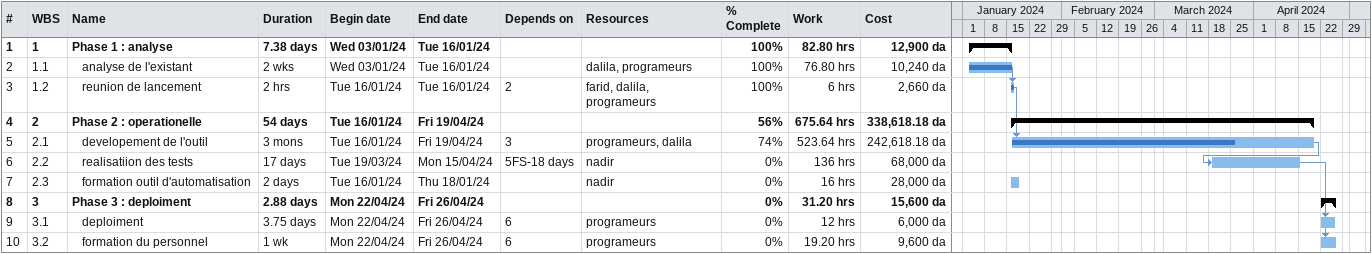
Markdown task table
| ID | WBS | Task | Duration | Start | Finish | Predecessors | Resources | % complete | Work (h) | Cost (da) |
|---|---|---|---|---|---|---|---|---|---|---|
| 1 | 1 | **Phase 1 : analyse** | 7.38d | 2024-01-03 | 2024-01-16 |  |  | 100 | 82.80 | 12900 |
| 2 | 1.1 | analyse de l'existant | 2w | 2024-01-03 | 2024-01-16 |  | dalila, programeurs | 100 | 76.80 | 10240 |
| 3 | 1.2 | reunion de lancement | 2h | 2024-01-16 | 2024-01-16 | 2 | farid, dalila, programeurs | 100 | 6 | 2660 |
| 4 | 2 | **Phase 2 : operationelle** | 54d | 2024-01-16 | 2024-04-19 |  |  | 56 | 675.64 | 338618.18 |
| 5 | 2.1 | developement de l'outil | 3mo | 2024-01-16 | 2024-04-19 | 3 | programeurs, dalila | 74 | 523.64 | 242618.18 |
| 6 | 2.2 | realisatiion des tests | 17d | 2024-03-19 | 2024-04-15 | 5FS-18d | nadir | 0 | 136 | 68000 |
| 7 | 2.3 | formation outil d'automatisation | 2d | 2024-01-16 | 2024-01-18 |  | nadir | 0 | 16 | 28000 |
| 8 | 3 | **Phase 3 : deploiment** | 2.88d | 2024-04-22 | 2024-04-26 |  |  | 0 | 31.20 | 15600 |
| 9 | 3.1 | deploiment | 3.75d | 2024-04-22 | 2024-04-26 | 6 | programeurs | 0 | 12 | 6000 |
| 10 | 3.2 | formation du personnel | 1w | 2024-04-22 | 2024-04-26 | 6 | programeurs | 0 | 19.20 | 9600 |
